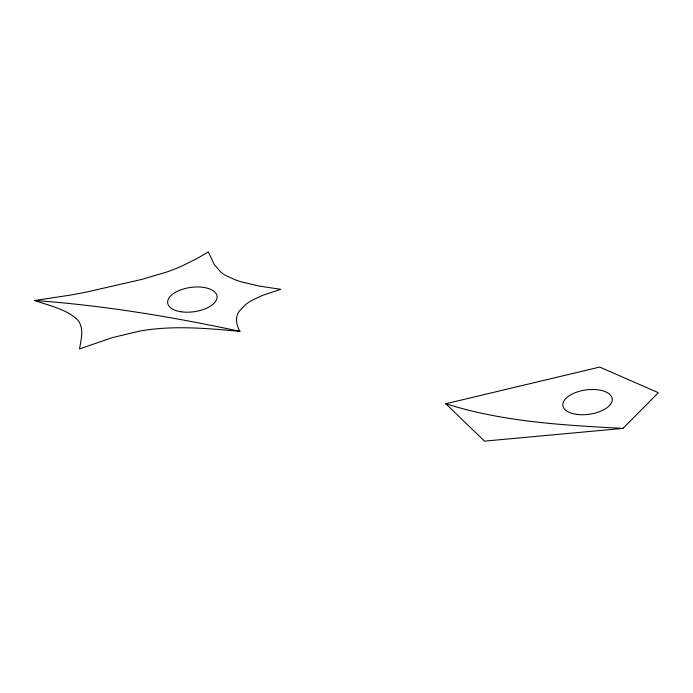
<?xml version="1.0" encoding="UTF-8"?>
<svg xmlns="http://www.w3.org/2000/svg" width="693" height="693" viewBox="0 0 693 693"><rect width="100%" height="100%" fill="white"/><g stroke="black" fill="none" stroke-linecap="round" stroke-linejoin="round"><path stroke-width="1.04" d="M622.946 428.404L658.35 392.688L599.653 367.073L445.781 403.742L484.502 441.138L622.946 428.404C563.461 425.216 502.936 421.916 445.781 403.742M34.65 300.511L69.456 295.244A352.806 173.726 -7.9 0 0 87.075 291.944L141.987 279.348L166.485 272.115A128.205 63.132 -7.9 0 0 181.687 266.147L197.444 258.333L208.342 251.862L214.241 264.587L221.093 272.358A60.915 29.998 -7.9 0 0 225.779 275.511L234.823 279.625A100.814 49.645 -7.9 0 0 241.363 281.869L259.061 286.044L280.769 289.327L262.664 295.331L250.987 300.883A45.755 22.531 -7.9 0 0 246.188 304.149L239.509 310.888A44.049 21.691 -7.9 0 0 237.422 314.613C235.144 320.175 237.145 326.36 239.908 331.349C210.941 328.707 181.687 326.005 152.642 329.21A102.096 50.277 -7.9 0 0 139.743 331.063L112.379 337.63L79.487 348.917C81.22 339.094 84.771 326.481 76.395 318.615C64.579 308.706 48.874 305.483 34.65 300.511C103.742 305.44 172.228 316.831 239.908 331.349M576.602 414.353A24.922 12.275 -7.9 0 0 612.222 398.726A24.922 12.275 -7.9 0 0 573.778 393.286A24.922 12.275 -7.9 0 0 576.602 414.353M181.419 311.815A24.922 12.275 -7.9 0 0 217.039 296.188A24.922 12.275 -7.9 0 0 178.595 290.748A24.922 12.275 -7.9 0 0 181.419 311.815"/></g></svg>
